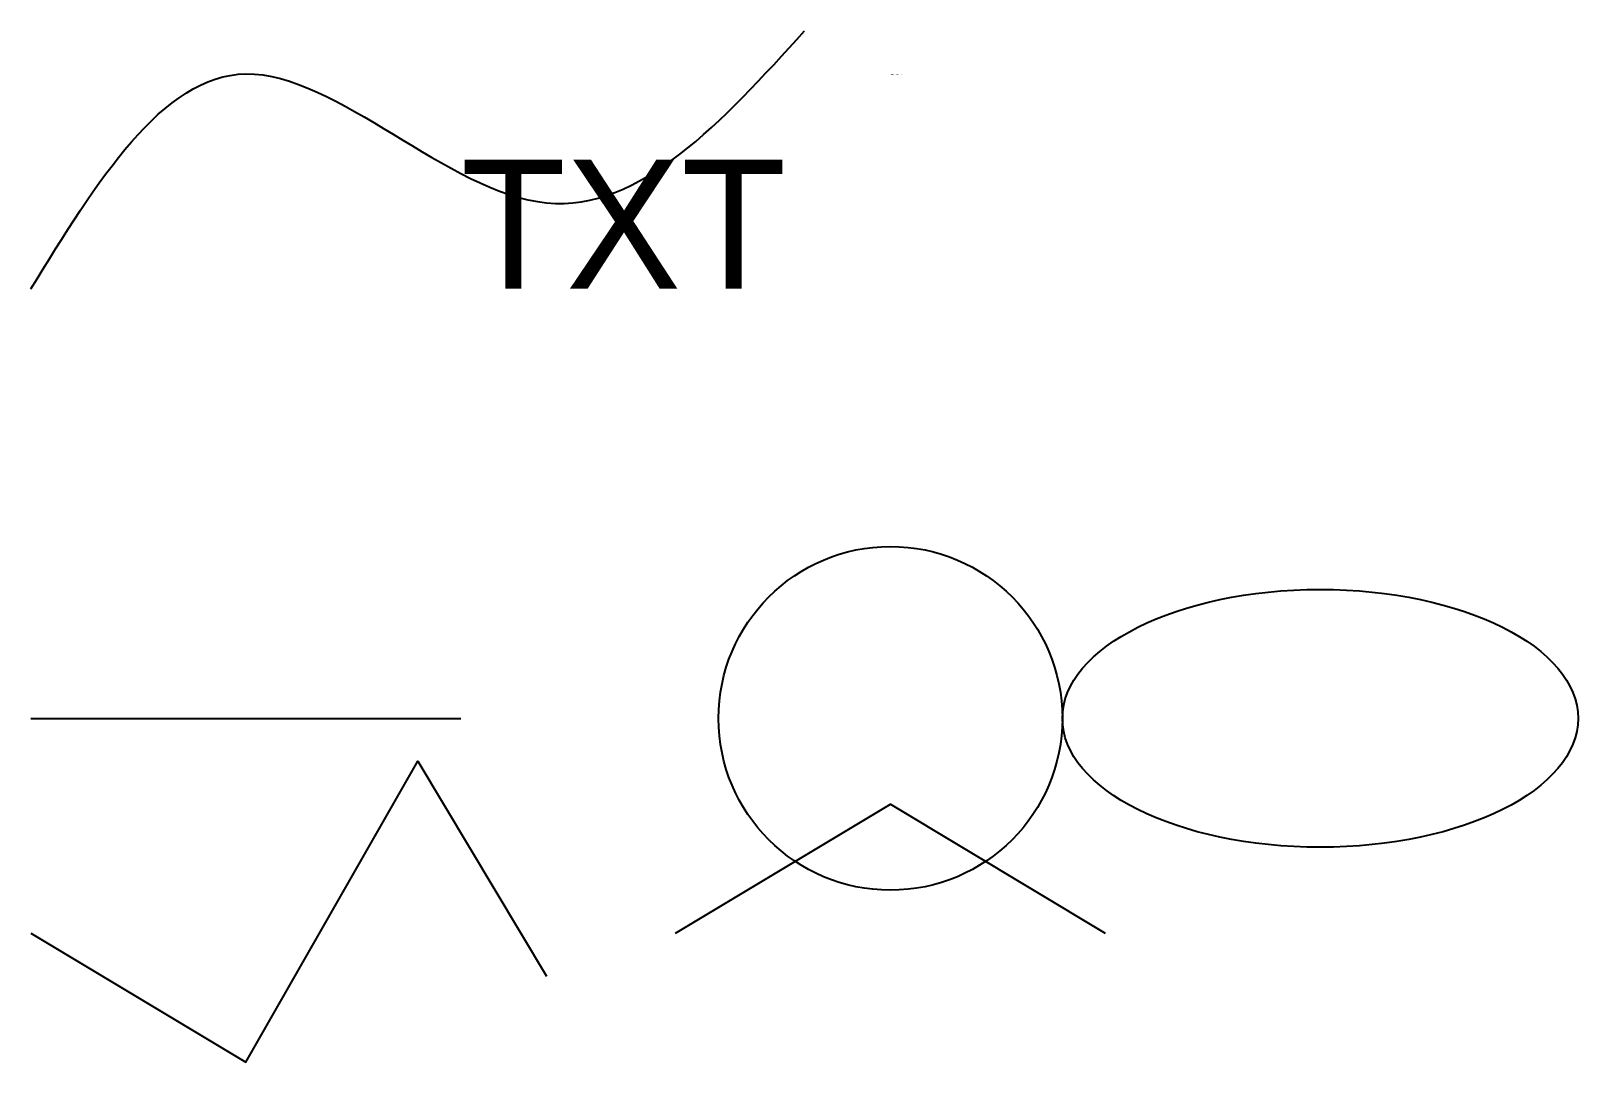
# Model space of a CAD drawing. Header units: millimetres. Extents: x 0 to 3600, y -800 to 1600.
import ezdxf

# ---------------------------------------------------------------- set-up
doc = ezdxf.new("R2010")
doc.units = ezdxf.units.MM

msp = doc.modelspace()

# ---------------------------------------------------------------- linework, layer by layer
msp.add_line((0, 0), (1000, 0))
for points in [[(0, -500), (500, -800), (900, -100), (1200, -600)], [(1500, -500), (2000, -200), (2500, -500)]]:
    msp.add_lwpolyline(points)
msp.add_circle((2000, 0), 400)
msp.add_ellipse((3000, 0), major_axis=(-600, 0), ratio=0.5)
msp.add_spline([(0, 1000), (500, 1500), (1200, 1200), (1800, 1600)], degree=3)

# ---------------------------------------------------------------- texts
msp.add_text('TXT', height=300).set_placement((1000, 1000))
at = {"insert": (2000, 1500), "char_height": 2.5, "width": 500, "attachment_point": 1}
msp.add_mtext('MTEXT CONTENT', dxfattribs=at)

doc.saveas('drawing.dxf')
